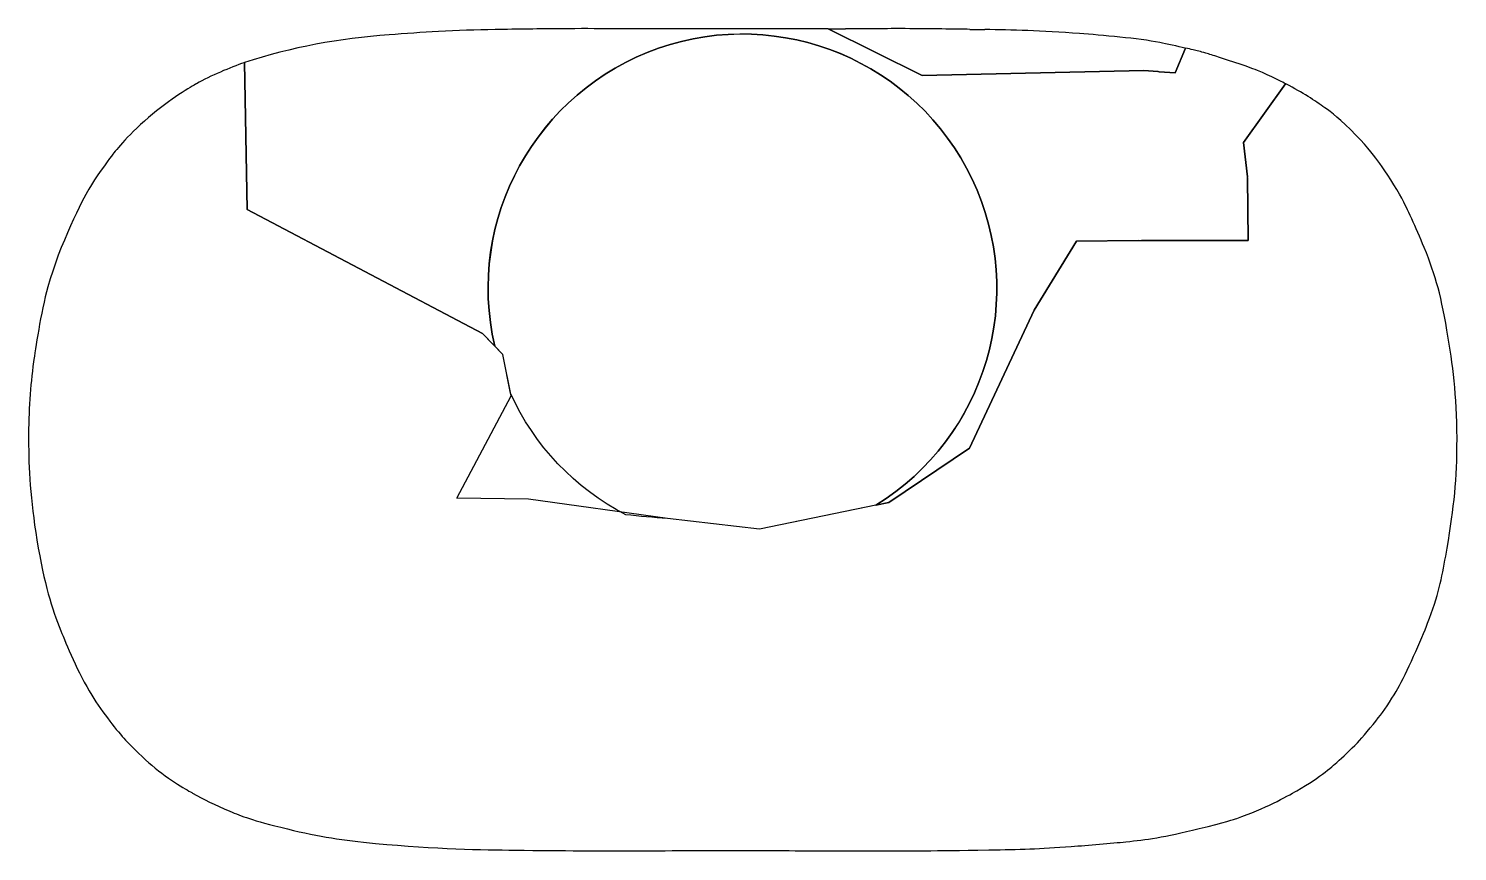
# Model space of a CAD drawing. Header units: inches. Extents: x -3.53 to 3.53, y -2.03 to 2.03.
import ezdxf

# ---------------------------------------------------------------- set-up
doc = ezdxf.new("R2010")
doc.units = ezdxf.units.IN
doc.layers.get('0').update_dxf_attribs({"linetype": 'CONTINUOUS'})

msp = doc.modelspace()

# ---------------------------------------------------------------- linework, layer by layer
for p, q in [((0.8863, 1.7976), (0.4222, 2.0287)), ((0.4222, 2.0287), (0.8863, 1.7976)), ((2.1861, 1.933), (2.1359, 1.8103)), ((2.1359, 1.8103), (2.1861, 1.933)), ((2.1843, 1.9334), (2.1861, 1.933)), ((-2.4611, 1.8617), (-2.4486, 1.1365)), ((-2.4486, 1.1365), (-2.4611, 1.8617)), ((1.9808, 1.8223), (0.8863, 1.7976)), ((0.8863, 1.7976), (1.9808, 1.8223)), ((1.9808, 1.8223), (2.051, 1.8169)), ((2.051, 1.8169), (1.9808, 1.8223)), ((2.1359, 1.8103), (2.0572, 1.8164)), ((2.0572, 1.8164), (2.1359, 1.8103)), ((2.4726, 1.4675), (2.6814, 1.7568)), ((2.6814, 1.7568), (2.4726, 1.4675)), ((2.6814, 1.7568), (2.6823, 1.7563)), ((2.6829, 1.756), (2.6823, 1.7563)), ((2.4923, 1.2968), (2.4726, 1.4675)), ((2.4726, 1.4675), (2.4923, 1.2968)), ((2.4965, 0.9835), (2.4924, 1.2942)), ((2.4924, 1.2942), (2.4965, 0.9835)), ((-2.4486, 1.1365), (-1.2856, 0.524)), ((-1.2856, 0.524), (-2.4486, 1.1365)), ((1.4397, 0.6387), (1.6482, 0.9794)), ((1.6482, 0.9794), (1.4397, 0.6387)), ((1.6482, 0.9794), (1.9536, 0.9835)), ((1.9536, 0.9835), (1.6482, 0.9794)), ((1.9536, 0.9835), (1.9536, 0.9835)), ((1.9536, 0.9835), (1.9536, 0.9835)), ((1.9693, 0.9835), (2.4965, 0.9835)), ((2.4965, 0.9835), (1.9693, 0.9835)), ((1.1203, -0.0417), (1.4397, 0.6387)), ((1.4397, 0.6387), (1.1203, -0.0417)), ((-1.2856, 0.524), (-1.2253, 0.462)), ((-1.1855, 0.4211), (-1.2856, 0.524)), ((-1.144, 0.2164), (-1.1855, 0.4211)), ((-1.4122, -0.2882), (-1.144, 0.2164)), ((0.7218, -0.3102), (1.1203, -0.0417)), ((1.1203, -0.0417), (0.7218, -0.3102)), ((-1.0584, -0.2938), (-1.4122, -0.2882)), ((-0.3719, -0.3889), (-1.0584, -0.2938)), ((0.7218, -0.3102), (0.0819, -0.4407)), ((0.6579, -0.3232), (0.7218, -0.3102)), ((0.0819, -0.4407), (-0.3719, -0.3889))]:
    msp.add_line(p, q)
msp.add_lwpolyline([(-0.578, -0.3701, -0.169089), (-1.1466, 0.2292), (-1.1855, 0.4211), (-1.2253, 0.462, -1.950171), (0.6579, -0.3232), (0.0819, -0.4407), (-0.3719, -0.3889, -0.009916)], format="xyb", close=True)
for centre, radius, start, end in [((-1.5567, -0.939), 2.9431, 93.71088, 107.89598), ((-0.0015, 0.7461), 1.2563, -58.33867, 193.07075)]:
    msp.add_arc(centre, radius, start, end)
for points, knots in [([(0.3986, 2.0287), (0.3002, 2.0285), (0.1988, 2.0279), (0.0999, 2.0277), (-0.0384, 2.0273), (-0.177, 2.028), (-0.3157, 2.0285), (-0.4258, 2.0288), (-0.5382, 2.0285), (-0.6411, 2.0287), (-0.7242, 2.0288), (-0.8018, 2.0292), (-0.9008, 2.0286), (-0.9982, 2.0279), (-1.1145, 2.0263), (-1.2229, 2.0243), (-1.3189, 2.0225), (-1.4089, 2.0202), (-1.5035, 2.0152), (-1.5832, 2.0109), (-1.6678, 2.0047), (-1.7472, 1.9979)], [-0.26394799, -0.26394799, -0.26394799, -0.26394799, -0.24953701, -0.24953701, -0.24953701, -0.22938131, -0.22938131, -0.22938131, -0.21337295, -0.21337295, -0.21337295, -0.20045985, -0.20045985, -0.20045985, -0.18776873, -0.18776873, -0.18776873, -0.17651635, -0.17651635, -0.17651635, -0.16703516, -0.16703516, -0.16703516, -0.16703516]), ([(1.1209, 2.0256), (1.0552, 2.0264), (0.9251, 2.0288), (0.7513, 2.029), (0.6132, 2.0287), (0.5077, 2.0287)], [0.0435713, 0.0435713, 0.0435713, 0.0435713, 0.1823062, 0.1823062, 0.2405522, 0.2405522, 0.2405522, 0.2405522]), ([(2.1843, 1.9334), (2.1495, 1.941), (2.0934, 1.9537), (1.9546, 1.9811), (1.7711, 1.9968), (1.471, 2.0194), (1.3302, 2.0229), (1.1953, 2.0247)], [0.040092, 0.040092, 0.040092, 0.040092, 0.158463, 0.158463, 0.529308, 0.529308, 1.197851, 1.197851, 1.197851, 1.197851]), ([(2.3155, 1.8993), (2.3048, 1.9027), (2.2951, 1.9057), (2.2868, 1.9082), (2.2596, 1.9164), (2.2436, 1.9203), (2.2239, 1.9247), (2.2128, 1.9271), (2.2, 1.9299), (2.1861, 1.933)], [-0.36425452, -0.36425452, -0.36425452, -0.36425452, -0.36249876, -0.36249876, -0.36249876, -0.35679936, -0.35679936, -0.35679936, -0.35359276, -0.35359276, -0.35359276, -0.35359276]), ([(-2.4637, 1.8608), (-2.5293, 1.8376), (-2.6294, 1.7963), (-2.7198, 1.7452), (-2.8282, 1.6825), (-3.0468, 1.4939), (-3.1039, 1.4185), (-3.1368, 1.3758), (-3.1979, 1.2933), (-3.2572, 1.1908), (-3.3758, 0.9607), (-3.4675, 0.6272), (-3.4948, 0.4435), (-3.5192, 0.2625), (-3.5276, 0.1449), (-3.5276, 0)], [0.006939, 0.006939, 0.006939, 0.006939, 0.529441, 0.529441, 0.69085, 0.69085, 0.859664, 0.859664, 1.072939, 1.072939, 1.244587, 1.244587, 1.350984, 1.350984, 1.568006, 1.568006, 1.568006, 1.568006]), ([(2.6814, 1.7568), (2.6621, 1.7667), (2.6434, 1.7759), (2.6266, 1.7841), (2.6082, 1.793), (2.5944, 1.7999), (2.5804, 1.8065), (2.5639, 1.8143), (2.5435, 1.8227), (2.507, 1.8356), (2.4747, 1.8471), (2.4305, 1.8619), (2.3888, 1.8756), (2.3617, 1.8846), (2.3366, 1.8927), (2.3155, 1.8993)], [-0.38866747, -0.38866747, -0.38866747, -0.38866747, -0.38405494, -0.38405494, -0.38405494, -0.37903161, -0.37903161, -0.37903161, -0.37303543, -0.37303543, -0.37303543, -0.36771731, -0.36771731, -0.36771731, -0.36425452, -0.36425452, -0.36425452, -0.36425452]), ([(-3.5276, 0), (-3.5275, -0.1423), (-3.5195, -0.2922), (-3.4497, -0.7188), (-3.4134, -0.8292), (-3.3439, -1.0046), (-3.2827, -1.1512), (-3.1624, -1.348), (-3.0883, -1.4396), (-3.0135, -1.5195), (-2.9552, -1.5756), (-2.8311, -1.6819), (-2.7363, -1.7334), (-2.6602, -1.7761), (-2.6114, -1.8009), (-2.4739, -1.8583), (-2.4304, -1.877), (-2.0859, -1.9604), (-1.977, -1.9769), (-1.5129, -2.0205), (-1.2859, -2.0236), (-0.6411, -2.0318), (-0.3991, -2.0268), (0.239, -2.0281), (0.3933, -2.0287), (0.8957, -2.0285), (0.91, -2.0297), (1.3685, -2.0218), (1.4663, -2.0191), (1.707, -2.0012), (1.8218, -1.9914), (1.9927, -1.9744), (2.0789, -1.9619), (2.3832, -1.8881), (2.4295, -1.8722), (2.5801, -1.8203), (2.6838, -1.7633), (2.8591, -1.6612), (2.916, -1.6096), (2.9738, -1.5562), (3.0197, -1.5139), (3.0741, -1.454), (3.1255, -1.3912), (3.1751, -1.3262), (3.2146, -1.2635), (3.2745, -1.1615), (3.3551, -0.9769), (3.4358, -0.7692), (3.4531, -0.6829), (3.5097, -0.3591), (3.5258, -0.226), (3.53, 0.1915), (3.5108, 0.3422), (3.4502, 0.7126), (3.4245, 0.8039), (3.3252, 1.0487), (3.2784, 1.1466), (3.2281, 1.244), (3.1757, 1.3246), (3.1229, 1.395), (3.0917, 1.4373), (2.9522, 1.5831), (2.9061, 1.617), (2.8262, 1.6733), (2.7667, 1.7128), (2.6829, 1.756)], [0, 0, 0, 0, 1.084303, 1.084303, 2.28275, 2.28275, 2.921516, 2.921516, 3.42783, 3.42783, 3.87533, 3.87533, 4.952988, 4.952988, 8.233711, 8.233711, 10.739484, 10.739484, 13.001366, 13.001366, 17.190949, 17.190949, 29.78144, 29.78144, 33.796493, 33.796493, 42.854545, 42.854545, 47.381218, 47.381218, 49.855155, 49.855155, 53.360167, 53.360167, 55.960701, 55.960701, 91.413348, 91.413348, 173.294525, 173.294525, 246.429329, 246.429329, 320.941333, 320.941333, 400.607701, 400.607701, 543.816461, 543.816461, 820.153821, 820.153821, 1369.371202, 1369.371202, 2013.510807, 2013.510807, 2863.655235, 2863.655235, 3455.710943, 3455.710943, 4136.082351, 4136.082351, 4672.320774, 4672.320774, 5320.376061, 5320.376061, 6345.853286, 6345.853286, 6345.853286, 6345.853286])]:
    msp.add_open_spline(points, degree=3, knots=knots)
for points, degree in [([(0.4222, 2.0287), (0.4143, 2.0287), (0.4064, 2.0287), (0.3986, 2.0287)], 3), ([(0.4222, 2.0287), (0.4443, 2.0287), (0.4742, 2.0287), (0.5077, 2.0287)], 3), ([(1.1209, 2.0256), (1.1415, 2.0254), (1.1558, 2.0252), (1.1615, 2.0252)], 3), ([(1.1615, 2.0252), (1.1726, 2.025), (1.1839, 2.0249), (1.1953, 2.0247)], 3), ([(-2.4637, 1.8608), (-2.4628, 1.8611), (-2.4619, 1.8614), (-2.4611, 1.8617)], 3), ([(2.0572, 1.8164), (2.056, 1.8164), (2.0547, 1.8164), (2.0535, 1.8165), (2.0522, 1.8167), (2.051, 1.8169)], 5), ([(2.0572, 1.8164), (2.0551, 1.8164), (2.0531, 1.8165), (2.051, 1.8169)], 3), ([(2.4924, 1.2942), (2.4924, 1.2947), (2.4924, 1.2952), (2.4923, 1.2957), (2.4923, 1.2962), (2.4923, 1.2968)], 5), ([(2.4924, 1.2942), (2.4924, 1.295), (2.4923, 1.2959), (2.4923, 1.2968)], 3), ([(1.9536, 0.9835), (1.9588, 0.9836), (1.9641, 0.9836), (1.9693, 0.9835)], 3), ([(1.9536, 0.9835), (1.9568, 0.9835), (1.9599, 0.9836), (1.963, 0.9836), (1.9662, 0.9835), (1.9693, 0.9835)], 5)]:
    msp.add_open_spline(points, degree=degree)

doc.saveas('drawing.dxf')
